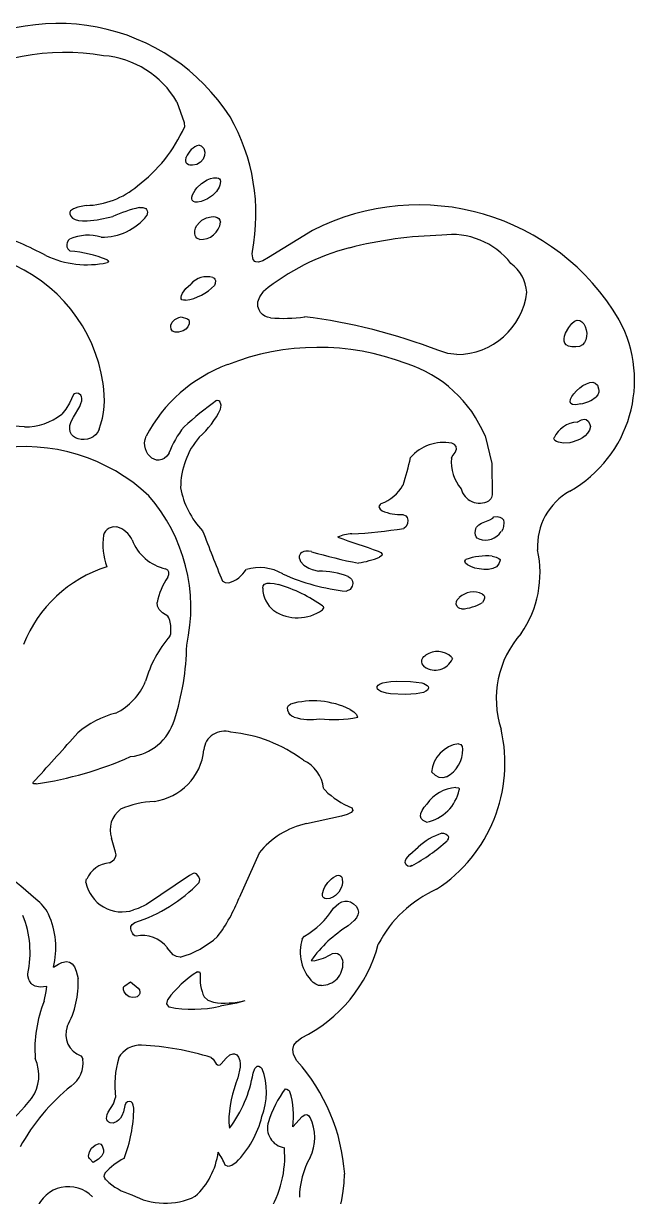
# Model space of a CAD drawing. Extents: x 0.98 to 3.75, y 0.23 to 4.49.
# Drawn here: x 2.993 to 3.75, y 1.894 to 3.349 of the extents above; entities that cross this region are included whole.
import ezdxf

# ---------------------------------------------------------------- set-up
doc = ezdxf.new("R2010")
doc.units = 0
doc.header["$MEASUREMENT"] = 0
doc.layers.add('Arc', color=6, linetype='CONTINUOUS')
doc.layers.add('Line', color=1, linetype='CONTINUOUS')

msp = doc.modelspace()

# ---------------------------------------------------------------- linework, layer by layer
at = {"layer": 'Arc', "color": 0, "true_color": 0x000000}
for centre, radius, start, end in [((3.0359, 3.0955), 0.2539, 32.9779, 125.1609), ((3.0441, 3.0281), 0.2853, 80.3388, 121.0008), ((3.0832, 3.1945), 0.1152, 30.009, 85.6182), ((3.0371, 3.1128), 0.2439, -10.8959, 29.7085), ((3.0261, 3.2943), 0.1817, -53.5676, -23.8182), ((3.2176, 3.1752), 0.0244, 106.7511, 160.0638), ((3.0685, 3.2236), 0.1, -88.8124, -49.0398), ((3.1825, 2.9326), 0.1941, 103.7309, 114.0378), ((3.4826, 2.8361), 0.2882, 30.333, 117.179), ((3.0903, 3.1552), 0.0709, -90.9425, -38.5289), ((3.2132, 3.1055), 0.024, -94.5332, -5.6877), ((2.8258, 2.6998), 0.4108, 61.6942, 71.4861), ((3.0727, 3.0292), 0.0575, 73.4378, 112.6858), ((3.5202, 2.5968), 0.4899, 91.0304, 104.6033), ((3.5239, 2.9949), 0.0927, 37.8239, 97.7828), ((3.4643, 2.8056), 0.2738, 104.2896, 129.4175), ((3.0717, 3.1708), 0.1207, -115.0846, -78.1087), ((3.0387, 2.9135), 0.1539, 67.9406, 85.4961), ((2.9019, 2.8751), 0.1917, 8.2803, 69.0549), ((3.5684, 3.0127), 0.0484, 3.9036, 53.6552), ((3.2203, 3.0083), 0.027, 74.0875, 138.4389), ((3.1857, 3.0661), 0.0605, -82.2863, -43.3522), ((3.5302, 3.026), 0.0871, -90.1671, -6.6086), ((3.3146, 3.166), 0.1824, -94.8975, -81.538), ((3.2553, 2.2937), 0.6972, 68.7845, 82.9068), ((3.5929, 2.9066), 0.1574, -60.6451, 28.4318), ((3.3584, 2.6415), 0.3061, 69.163, 111.5893), ((3.3113, 2.7499), 0.1881, 110.4141, 152.2605), ((3.4196, 2.7777), 0.1573, 22.4685, 72.3694), ((2.9775, 2.8839), 0.1156, -19.0609, 9.3313), ((3.479, 2.5362), 0.4245, 125.5567, 132.5537), ((3.6739, 2.924), 0.0476, -78.0238, -53.0553), ((3.1411, 2.9171), 0.1066, -49.1844, -25.6027), ((2.9951, 2.9216), 0.0725, -90.8318, -51.5529), ((3.6814, 2.8207), 0.0343, 93.8917, 154.2834), ((2.9757, 2.6518), 0.1981, 84.6815, 115.3796), ((3.2747, 2.7798), 0.1079, 140.1761, 160.1766), ((2.994, 2.599), 0.2256, 46.8618, 99.1571), ((3.2852, 2.7733), 0.0976, 139.6866, 179.8483), ((3.5134, 2.7759), 0.0538, 79.0205, 139.3617), ((3.087, 2.8974), 0.3952, -17.7609, -12.6412), ((3.5739, 2.8052), 0.0507, 174.1155, -139.5377), ((3.2892, 2.7918), 0.1033, -169.8357, -136.0276), ((3.4199, 2.8005), 0.0494, -70.4761, -28.5719), ((3.5582, 2.778), 0.0236, -166.0992, -60.9975), ((3.7086, 2.7009), 0.0786, 119.3412, -176.8403), ((2.9889, 2.6246), 0.2114, -12.6282, 41.0999), ((3.4598, 2.7947), 0.0545, -114.1391, -86.4549), ((3.1006, 2.6963), 0.0297, 25.3347, 74.2899), ((3.3713, 3.3068), 0.5911, -87.226, -80.9513), ((3.1764, 2.7039), 0.0852, 172.6216, -160.6024), ((3.1808, 2.7287), 0.0568, -159.7156, -101.9045), ((6.4704, 3.9693), 3.487, -159.0075, -157.9061), ((3.403, 2.663), 0.0535, 93.3141, 112.7691), ((4.7214, 6.5316), 4.0473, -109.3207, -108.5685), ((3.5653, 2.7326), 0.0239, -109.4352, -33.8782), ((3.5117, 3.2329), 0.5624, -106.7134, -100.6292), ((3.5014, 2.6679), 0.1318, -34.812, 12.5767), ((3.3867, 2.8106), 0.1321, -80.723, -68.8922), ((3.5677, 2.6063), 0.0827, 85.6091, 108.6737), ((3.1461, 2.5184), 0.1649, 107.6798, 158.3703), ((3.2403, 2.6149), 0.0834, 145.2124, 168.7011), ((3.2346, 2.6943), 0.0409, -71.849, -32.668), ((3.2854, 2.6191), 0.0555, 58.7944, 107.0765), ((3.4213, 2.906), 0.2623, -114.1168, -96.1595), ((3.3604, 2.5724), 0.0976, 68.9931, 90.9485), ((3.3252, 2.6494), 0.0358, -179.1111, -127.6947), ((3.2575, 2.4782), 0.1827, 54.2953, 73.6441), ((3.5506, 2.6188), 0.0255, 64.0543, 133.525), ((3.3326, 2.6654), 0.0531, -123.5081, -54.6746), ((3.5315, 2.6842), 0.0612, -85.8423, -60.1076), ((3.6998, 2.512), 0.1209, 138.1933, -161.7497), ((3.2811, 2.4959), 0.142, 138.7675, 164.646), ((2.8802, 2.5826), 0.315, -17.9494, -0.7575), ((3.5031, 2.5708), 0.0234, -124.3149, -24.016), ((3.5059, 2.5463), 0.0243, 44.1902, 126.7384), ((3.0725, 2.5634), 0.0777, -63.3723, -22.65), ((3.352, 2.4052), 0.104, 63.9851, 105.7462), ((3.137, 2.3793), 0.1185, 104.5413, 130.4965), ((3.3486, 2.5544), 0.0684, -107.1788, -80.2162), ((3.3779, 2.6449), 0.1588, -96.3934, -79.3985), ((3.1185, 2.5037), 0.064, -83.7177, -16.5064), ((3.4027, 2.4322), 0.187, -56.8295, 12.9725), ((-5.7823, 10.3863), 11.8687, -42.21427, -41.83915), ((3.2417, 2.4462), 0.0254, 71.2559, 175.1953), ((3.2343, 2.2966), 0.1744, 52.7782, 84.8605), ((3.1451, 2.4556), 0.0718, -82.2835, -5.8279), ((3.5375, 2.4174), 0.039, 97.8272, 174.7434), ((3.5006, 2.4478), 0.0367, -63.1956, 2.5655), ((2.9442, 2.8495), 0.4478, -81.7136, -66.1156), ((3.3213, 2.3956), 0.0439, 6.7469, 65.0984), ((3.5325, 2.3535), 0.0484, 94.4025, 145.0554), ((3.4377, 2.4711), 0.1017, -134.3031, -111.8806), ((3.4822, 2.4098), 0.052, -78.8097, -11.9415), ((3.1321, 2.349), 0.0319, 126.3099, -161.4083), ((3.1591, 2.2733), 0.1113, 92.2401, 114.3186), ((3.3653, 2.2566), 0.1027, 102.2408, 141.4816), ((3.5318, 2.2777), 0.0703, 106.8332, 134.8105), ((2.5679, 1.7721), 0.6595, 48.1204, 59.5402), ((3.3721, 2.4949), 0.2158, -61.7423, -47.4887), ((3.1022, 2.2744), 0.034, 94.8062, 155.885), ((3.1148, 2.2929), 0.0454, -168.7942, -71.2384), ((3.0723, 2.4176), 0.1924, -72.2286, -43.9612), ((3.5655, 2.139), 0.1494, 113.8871, 152.7713), ((2.9772, 2.2207), 0.0525, 27.1345, 53.8468), ((3.0673, 2.3409), 0.2073, -36.7283, -21.4609), ((2.8775, 2.1972), 0.1235, -12.3112, 21.8486), ((2.9333, 2.203), 0.0997, -13.9976, 24.6642), ((3.2912, 2.3054), 0.1011, -60.4919, -31.8772), ((3.4762, 2.0978), 0.1551, 121.3815, 144.8378), ((3.14, 2.1787), 0.0396, 38.0568, 101.0402), ((3.1555, 2.3028), 0.1159, -74.1986, -47.7966), ((3.3881, 2.1977), 0.0523, 161.7239, -133.8902), ((3.259, 2.2529), 0.1795, -64.1145, -14.6865), ((3.3411, 2.2497), 0.064, -79.1093, -57.2017), ((3.3623, 2.183), 0.0266, -90.4868, 3.1831), ((3.2805, 2.0586), 0.1353, 122.1519, 143.5199), ((3.2656, 2.165), 0.0539, 173.5487, -154.7633), ((2.9482, 2.1592), 0.1125, -28.5619, 2.808), ((3.1639, 2.0778), 0.1569, 157.9271, -175.4925), ((3.2028, 2.2843), 0.1575, -100.7278, -77.6386), ((3.2426, 2.2361), 0.1017, -98.1032, -75.9653), ((3.074, 2.0957), 0.0287, 160.2186, -110.3995), ((3.1381, 2.0511), 0.0313, 87.778, 150.8044), ((3.1212, 1.7339), 0.3489, 72.5855, 87.0208), ((3.2298, 2.0321), 0.1238, 163.913, -173.1426), ((2.9615, 2.0448), 0.0504, -34.6614, 24.2708), ((3.0325, 2.0597), 0.0342, -55.614, 8.8522), ((3.2076, 2.0239), 0.0863, -20.4543, 19.6679), ((3.1581, 1.9068), 0.2334, 3.7938, 41.9405), ((3.3982, 1.984), 0.1509, 157.5726, 179.1037), ((3.1234, 2.0731), 0.1562, -36.9476, -9.4486), ((3.2172, 1.8288), 0.2616, 129.2094, 150.9212), ((3.43, 1.9456), 0.1397, 143.8062, 162.7391), ((3.2308, 1.9947), 0.0969, -8.1674, 17.9203), ((2.6426, 2.3148), 0.468, -52.5667, -39.6552), ((2.9542, 2.0055), 0.1754, -21.3897, -0.4774), ((3.1688, 2.0234), 0.1232, -44.6258, -13.8952), ((3.3198, 1.9793), 0.0245, 161.4544, -98.4456), ((3.298, 1.9677), 0.0559, -26.4064, 26.4952), ((3.1885, 1.9438), 0.1282, -33.0978, 5.0083), ((3.1485, 1.876), 0.0725, 115.3676, 138.9253), ((3.1452, 1.9609), 0.0897, -47.4855, -7.4122), ((3.1909, 1.9162), 0.0545, 18.1686, 37.4273), ((3.4375, 1.8924), 0.1027, 150.5633, 179.2936), ((3.1836, 1.9295), 0.2074, -48.7737, -1.9988), ((3.0485, 1.8648), 0.0419, 44.4973, 160.1314), ((3.1462, 1.9669), 0.0727, -134.5676, -105.1495), ((3.1684, 1.9726), 0.0864, -118.5268, -64.3166)]:
    msp.add_arc(centre, radius, start, end, dxfattribs=at)
at = {"layer": 'Line', "color": 0, "true_color": 0x000000}
for p, q in [((3.1829, 3.2521), (3.1921, 3.2265)), ((3.1921, 3.2265), (3.1923, 3.2209)), ((3.2106, 3.1986), (3.2129, 3.1974)), ((3.2129, 3.1974), (3.2148, 3.1959)), ((3.2148, 3.1959), (3.2162, 3.1941)), ((3.2162, 3.1941), (3.2175, 3.1899)), ((3.2175, 3.1899), (3.2172, 3.1854)), ((3.1939, 3.1796), (3.1947, 3.1835)), ((3.1946, 3.1764), (3.1939, 3.1796)), ((3.1956, 3.1751), (3.1946, 3.1764)), ((3.1972, 3.1742), (3.1956, 3.1751)), ((3.1992, 3.1737), (3.1972, 3.1742)), ((3.2023, 3.1735), (3.1992, 3.1737)), ((3.2077, 3.1746), (3.2023, 3.1735)), ((3.2121, 3.1773), (3.2077, 3.1746)), ((3.2154, 3.181), (3.2121, 3.1773)), ((3.2172, 3.1854), (3.2154, 3.181)), ((3.2245, 3.1569), (3.2285, 3.1578)), ((3.2285, 3.1578), (3.2325, 3.158)), ((3.2325, 3.158), (3.2344, 3.1576)), ((3.2344, 3.1576), (3.2357, 3.1567)), ((3.2055, 3.1425), (3.2078, 3.1455)), ((3.2078, 3.1455), (3.2137, 3.151)), ((3.2137, 3.151), (3.2207, 3.1554)), ((3.2207, 3.1554), (3.2245, 3.1569)), ((3.2354, 3.1464), (3.2322, 3.1411)), ((3.2364, 3.149), (3.2354, 3.1464)), ((3.2357, 3.1567), (3.2366, 3.1553)), ((3.237, 3.1535), (3.2364, 3.149)), ((3.2366, 3.1553), (3.237, 3.1535)), ((3.2014, 3.1318), (3.2016, 3.1341)), ((3.202, 3.13), (3.2014, 3.1318)), ((3.2016, 3.1341), (3.2023, 3.1367)), ((3.2034, 3.1286), (3.202, 3.13)), ((3.2023, 3.1367), (3.2055, 3.1425)), ((3.2055, 3.1279), (3.2034, 3.1286)), ((3.213, 3.1287), (3.2085, 3.1279)), ((3.2171, 3.13), (3.213, 3.1287)), ((3.2208, 3.1317), (3.2171, 3.13)), ((3.2273, 3.136), (3.2208, 3.1317)), ((3.2322, 3.1411), (3.2273, 3.136)), ((3.0504, 3.1153), (3.0503, 3.1133)), ((3.0513, 3.1169), (3.0504, 3.1153)), ((3.0548, 3.1196), (3.0513, 3.1169)), ((3.0602, 3.1216), (3.0548, 3.1196)), ((3.0705, 3.1237), (3.0602, 3.1216)), ((3.1365, 3.1212), (3.1409, 3.1211)), ((3.1409, 3.1211), (3.1443, 3.1197)), ((3.1443, 3.1197), (3.1455, 3.1186)), ((3.1455, 3.1186), (3.1462, 3.1171)), ((3.1466, 3.1154), (3.1458, 3.1111)), ((3.1462, 3.1171), (3.1466, 3.1154)), ((3.2085, 3.1279), (3.2055, 3.1279)), ((3.0503, 3.1133), (3.0514, 3.1102)), ((3.0514, 3.1102), (3.0536, 3.1078)), ((3.0536, 3.1078), (3.057, 3.1061)), ((3.057, 3.1061), (3.0612, 3.105)), ((3.0612, 3.105), (3.0661, 3.1045)), ((3.0661, 3.1045), (3.0717, 3.1045)), ((3.0717, 3.1045), (3.0841, 3.1058)), ((3.0841, 3.1058), (3.1035, 3.1099)), ((3.2075, 3.0982), (3.2115, 3.1031)), ((3.2115, 3.1031), (3.214, 3.1052)), ((3.214, 3.1052), (3.2196, 3.1082)), ((3.2196, 3.1082), (3.2253, 3.1097)), ((3.2253, 3.1097), (3.2281, 3.1098)), ((3.2281, 3.1098), (3.2306, 3.1095)), ((3.2306, 3.1095), (3.2329, 3.1087)), ((3.2329, 3.1087), (3.2348, 3.1074)), ((3.2348, 3.1074), (3.2362, 3.1055)), ((3.2362, 3.1055), (3.2371, 3.1031)), ((3.2052, 3.0888), (3.2053, 3.0921)), ((3.2055, 3.0865), (3.2052, 3.0888)), ((3.2053, 3.0921), (3.2062, 3.0953)), ((3.2064, 3.0846), (3.2055, 3.0865)), ((3.2062, 3.0953), (3.2075, 3.0982)), ((3.2077, 3.0832), (3.2064, 3.0846)), ((3.351, 3.0924), (3.2965, 3.059)), ((3.0468, 3.0774), (3.0465, 3.0755)), ((3.0465, 3.0755), (3.0467, 3.0723)), ((3.0467, 3.0723), (3.0478, 3.0697)), ((3.0481, 3.0802), (3.0468, 3.0774)), ((3.0505, 3.0823), (3.0481, 3.0802)), ((3.2094, 3.0822), (3.2077, 3.0832)), ((3.2114, 3.0816), (3.2094, 3.0822)), ((3.0478, 3.0697), (3.0508, 3.0669)), ((3.0965, 3.0561), (3.0977, 3.0552)), ((3.0977, 3.0552), (3.0982, 3.0544)), ((3.2765, 3.0636), (3.2766, 3.0667)), ((3.277, 3.0587), (3.2765, 3.0636)), ((3.2777, 3.0568), (3.277, 3.0587)), ((3.2796, 3.0543), (3.2777, 3.0568)), ((3.2965, 3.059), (3.2897, 3.0548)), ((3.0978, 3.0535), (3.0966, 3.0527)), ((3.0982, 3.0544), (3.0978, 3.0535)), ((3.2809, 3.0536), (3.2796, 3.0543)), ((3.284, 3.0531), (3.2809, 3.0536)), ((3.2897, 3.0548), (3.284, 3.0531)), ((3.1939, 3.0205), (3.2001, 3.0262)), ((3.2277, 3.0343), (3.2292, 3.0334)), ((3.2292, 3.0334), (3.2302, 3.0321)), ((3.2306, 3.0267), (3.2297, 3.0245)), ((3.2302, 3.0321), (3.2308, 3.0306)), ((3.2308, 3.0306), (3.2306, 3.0267)), ((3.1881, 3.0098), (3.1886, 3.0121)), ((3.1886, 3.0121), (3.1898, 3.0147)), ((3.1898, 3.0147), (3.1939, 3.0205)), ((3.2858, 3.0104), (3.2904, 3.0171)), ((3.1883, 3.008), (3.1881, 3.0098)), ((3.1892, 3.0067), (3.1883, 3.008)), ((3.1911, 3.006), (3.1892, 3.0067)), ((3.1938, 3.0061), (3.1911, 3.006)), ((3.2835, 3.0041), (3.2858, 3.0104)), ((3.2835, 2.9983), (3.2835, 3.0041)), ((3.2849, 2.9942), (3.2835, 2.9983)), ((3.1805, 2.982), (3.1853, 2.9847)), ((3.1853, 2.9847), (3.1884, 2.9856)), ((3.1884, 2.9856), (3.196, 2.983)), ((3.196, 2.983), (3.198, 2.9819)), ((3.2868, 2.9909), (3.2849, 2.9942)), ((3.2892, 2.9883), (3.2868, 2.9909)), ((3.2921, 2.9864), (3.2892, 2.9883)), ((3.2954, 2.9851), (3.2921, 2.9864)), ((3.299, 2.9842), (3.2954, 2.9851)), ((3.1753, 2.9736), (3.1756, 2.9753)), ((3.1758, 2.9704), (3.1753, 2.9736)), ((3.1756, 2.9753), (3.1772, 2.9788)), ((3.1776, 2.9679), (3.1758, 2.9704)), ((3.1772, 2.9788), (3.1805, 2.982)), ((3.1907, 2.968), (3.1851, 2.9664)), ((3.1941, 2.9701), (3.1907, 2.968)), ((3.1967, 2.973), (3.1941, 2.9701)), ((3.1981, 2.9767), (3.1967, 2.973)), ((3.198, 2.9819), (3.1984, 2.9796)), ((3.1984, 2.9796), (3.1981, 2.9767)), ((3.6649, 2.9653), (3.6687, 2.9724)), ((3.6687, 2.9724), (3.6724, 2.9774)), ((3.6724, 2.9774), (3.676, 2.9803)), ((3.676, 2.9803), (3.6793, 2.9814)), ((3.6793, 2.9814), (3.6824, 2.9811)), ((3.6824, 2.9811), (3.6851, 2.9795)), ((3.6851, 2.9795), (3.6874, 2.9768)), ((3.6874, 2.9768), (3.6892, 2.9734)), ((3.6892, 2.9734), (3.6904, 2.9695)), ((3.6904, 2.9695), (3.691, 2.9653)), ((3.1807, 2.9665), (3.1776, 2.9679)), ((3.1851, 2.9664), (3.1807, 2.9665)), ((3.6629, 2.9584), (3.6636, 2.9617)), ((3.663, 2.9554), (3.6629, 2.9584)), ((3.6639, 2.9529), (3.663, 2.9554)), ((3.6636, 2.9617), (3.6649, 2.9653)), ((3.6883, 2.9535), (3.6857, 2.9506)), ((3.69, 2.957), (3.6883, 2.9535)), ((3.6909, 2.9611), (3.69, 2.957)), ((3.691, 2.9653), (3.6909, 2.9611)), ((3.5187, 2.9402), (3.5076, 2.9436)), ((3.5299, 2.9389), (3.5187, 2.9402)), ((3.6657, 2.9509), (3.6639, 2.9529)), ((3.6685, 2.9493), (3.6657, 2.9509)), ((3.6724, 2.9484), (3.6685, 2.9493)), ((3.6774, 2.9481), (3.6724, 2.9484)), ((3.6821, 2.9488), (3.6774, 2.9481)), ((3.6857, 2.9506), (3.6821, 2.9488)), ((3.6784, 2.8939), (3.6823, 2.8973)), ((3.6823, 2.8973), (3.6864, 2.9003)), ((3.6864, 2.9003), (3.6906, 2.9026)), ((3.6906, 2.9026), (3.6947, 2.904)), ((3.6947, 2.904), (3.6985, 2.9043)), ((3.6985, 2.9043), (3.7017, 2.9032)), ((3.7017, 2.9032), (3.7042, 2.9006)), ((3.7042, 2.9006), (3.7058, 2.8961)), ((3.7058, 2.8961), (3.7061, 2.8941)), ((3.0548, 2.8892), (3.05, 2.8786)), ((3.056, 2.8902), (3.0548, 2.8892)), ((3.0581, 2.8909), (3.056, 2.8902)), ((3.0612, 2.8905), (3.0581, 2.8909)), ((3.0638, 2.8884), (3.0612, 2.8905)), ((3.0649, 2.8862), (3.0638, 2.8884)), ((3.0641, 2.8779), (3.0651, 2.8814)), ((3.0652, 2.8847), (3.0649, 2.8862)), ((3.0651, 2.8814), (3.0652, 2.8847)), ((3.2338, 2.8818), (3.2321, 2.8815)), ((3.2352, 2.8814), (3.2338, 2.8818)), ((3.2364, 2.8804), (3.2352, 2.8814)), ((3.6704, 2.8802), (3.6709, 2.8832)), ((3.6709, 2.8832), (3.6726, 2.8866)), ((3.6726, 2.8866), (3.6752, 2.8902)), ((3.6752, 2.8902), (3.6784, 2.8939)), ((3.7048, 2.8888), (3.7025, 2.886)), ((3.7059, 2.8922), (3.7048, 2.8888)), ((3.7061, 2.8941), (3.7059, 2.8922)), ((3.0453, 2.871), (3.0402, 2.8648)), ((3.05, 2.8786), (3.0453, 2.871)), ((3.0548, 2.861), (3.0626, 2.8743)), ((3.0626, 2.8743), (3.0641, 2.8779)), ((3.238, 2.876), (3.2364, 2.8804)), ((3.2372, 2.871), (3.238, 2.876)), ((3.6712, 2.8779), (3.6704, 2.8802)), ((3.6736, 2.8766), (3.6712, 2.8779)), ((3.6777, 2.8763), (3.6736, 2.8766)), ((3.6838, 2.8775), (3.6777, 2.8763)), ((3.0505, 2.8508), (3.052, 2.8556)), ((3.052, 2.8556), (3.0548, 2.861)), ((3.679, 2.8549), (3.6847, 2.8578)), ((3.6847, 2.8578), (3.6878, 2.8586)), ((3.6878, 2.8586), (3.6905, 2.858)), ((3.6905, 2.858), (3.6928, 2.8561)), ((3.6928, 2.8561), (3.6946, 2.8531)), ((3.6946, 2.8531), (3.6958, 2.8493)), ((3.0502, 2.8465), (3.0505, 2.8508)), ((3.0509, 2.8428), (3.0502, 2.8465)), ((3.0524, 2.8397), (3.0509, 2.8428)), ((3.0547, 2.8372), (3.0524, 2.8397)), ((3.0575, 2.8353), (3.0547, 2.8372)), ((3.0823, 2.8392), (3.0792, 2.8368)), ((3.0849, 2.8424), (3.0823, 2.8392)), ((3.0868, 2.8462), (3.0849, 2.8424)), ((3.1435, 2.8334), (3.1449, 2.8374)), ((3.565, 2.8378), (3.5736, 2.8037)), ((3.6892, 2.8381), (3.6858, 2.8355)), ((3.692, 2.8413), (3.6892, 2.8381)), ((3.6943, 2.845), (3.692, 2.8413)), ((3.6958, 2.8493), (3.6943, 2.845)), ((3.0608, 2.834), (3.0575, 2.8353)), ((3.0645, 2.8333), (3.0608, 2.834)), ((3.0682, 2.8332), (3.0645, 2.8333)), ((3.0721, 2.8337), (3.0682, 2.8332)), ((3.0758, 2.8349), (3.0721, 2.8337)), ((3.0792, 2.8368), (3.0758, 2.8349)), ((3.143, 2.8294), (3.1435, 2.8334)), ((3.1431, 2.8255), (3.143, 2.8294)), ((3.1439, 2.8218), (3.1431, 2.8255)), ((3.5271, 2.8271), (3.5237, 2.8287)), ((3.5292, 2.8247), (3.5271, 2.8271)), ((3.5296, 2.8214), (3.5292, 2.8247)), ((3.6506, 2.8337), (3.6504, 2.8356)), ((3.6516, 2.8321), (3.6506, 2.8337)), ((3.6534, 2.8308), (3.6516, 2.8321)), ((3.6559, 2.8299), (3.6534, 2.8308)), ((3.6623, 2.8289), (3.6559, 2.8299)), ((3.6701, 2.8294), (3.6623, 2.8289)), ((3.6742, 2.8303), (3.6701, 2.8294)), ((3.6821, 2.8333), (3.6742, 2.8303)), ((3.6858, 2.8355), (3.6821, 2.8333)), ((3.1453, 2.8184), (3.1439, 2.8218)), ((3.1471, 2.8152), (3.1453, 2.8184)), ((3.1494, 2.8125), (3.1471, 2.8152)), ((3.1519, 2.8104), (3.1494, 2.8125)), ((3.1548, 2.8088), (3.1519, 2.8104)), ((3.1578, 2.8078), (3.1548, 2.8088)), ((3.1642, 2.8084), (3.161, 2.8077)), ((3.1673, 2.81), (3.1642, 2.8084)), ((3.1704, 2.8127), (3.1673, 2.81)), ((3.1733, 2.8164), (3.1704, 2.8127)), ((3.5235, 2.8104), (3.5243, 2.8121)), ((3.5243, 2.8121), (3.528, 2.8172)), ((3.528, 2.8172), (3.5296, 2.8214)), ((3.161, 2.8077), (3.1578, 2.8078)), ((3.5736, 2.8037), (3.5739, 2.7649)), ((3.5739, 2.7649), (3.573, 2.7613)), ((3.4349, 2.7526), (3.4335, 2.7501)), ((3.4335, 2.7501), (3.4336, 2.749)), ((3.4364, 2.7539), (3.4349, 2.7526)), ((3.5721, 2.7598), (3.5697, 2.7574)), ((3.573, 2.7613), (3.5721, 2.7598)), ((3.4336, 2.749), (3.4349, 2.7468)), ((3.4349, 2.7468), (3.4375, 2.7449)), ((3.4632, 2.7403), (3.4669, 2.7386)), ((3.4669, 2.7386), (3.4686, 2.7365)), ((3.4686, 2.7365), (3.4694, 2.7333)), ((3.571, 2.7338), (3.5746, 2.7359)), ((3.5746, 2.7359), (3.5761, 2.7373)), ((3.5761, 2.7373), (3.58, 2.7377)), ((3.58, 2.7377), (3.5833, 2.7372)), ((3.5833, 2.7372), (3.586, 2.7358)), ((3.586, 2.7358), (3.5878, 2.7336)), ((3.0965, 2.7217), (3.0944, 2.7197)), ((3.0992, 2.7233), (3.0965, 2.7217)), ((3.1042, 2.7249), (3.0992, 2.7233)), ((3.1087, 2.7248), (3.1042, 2.7249)), ((3.4672, 2.7256), (3.4642, 2.723)), ((3.469, 2.729), (3.4672, 2.7256)), ((3.4694, 2.7333), (3.469, 2.729)), ((3.5529, 2.7178), (3.5535, 2.7228)), ((3.5535, 2.7228), (3.5544, 2.7247)), ((3.5544, 2.7247), (3.5571, 2.7277)), ((3.5571, 2.7277), (3.5607, 2.7298)), ((3.5607, 2.7298), (3.571, 2.7338)), ((3.5869, 2.7222), (3.5852, 2.7193)), ((3.588, 2.7255), (3.5869, 2.7222)), ((3.5878, 2.7336), (3.5885, 2.7304)), ((3.5885, 2.7304), (3.588, 2.7255)), ((3.0929, 2.7174), (3.0919, 2.7148)), ((3.0944, 2.7197), (3.0929, 2.7174)), ((3.5533, 2.7147), (3.5529, 2.7178)), ((3.5541, 2.7128), (3.5533, 2.7147)), ((3.5554, 2.7112), (3.5541, 2.7128)), ((3.5573, 2.71), (3.5554, 2.7112)), ((3.3364, 2.692), (3.3353, 2.6904)), ((3.338, 2.6933), (3.3364, 2.692)), ((3.3402, 2.6943), (3.338, 2.6933)), ((3.3429, 2.6948), (3.3402, 2.6943)), ((3.3462, 2.6948), (3.3429, 2.6948)), ((3.35, 2.6943), (3.3462, 2.6948)), ((3.4326, 2.695), (3.4359, 2.6932)), ((3.4359, 2.6932), (3.4375, 2.6913)), ((3.3353, 2.6904), (3.3347, 2.6886)), ((3.3347, 2.6886), (3.3347, 2.6865)), ((3.3347, 2.6865), (3.3353, 2.6844)), ((3.3353, 2.6844), (3.3364, 2.6821)), ((3.3364, 2.6821), (3.3404, 2.6777)), ((3.3404, 2.6777), (3.3467, 2.6737)), ((3.4371, 2.6894), (3.4342, 2.6873)), ((3.4375, 2.6913), (3.4371, 2.6894)), ((3.54, 2.6825), (3.5412, 2.6847)), ((3.5408, 2.6802), (3.54, 2.6825)), ((3.5434, 2.6779), (3.5408, 2.6802)), ((3.5473, 2.6758), (3.5434, 2.6779)), ((3.574, 2.6888), (3.5789, 2.6875)), ((3.5789, 2.6875), (3.5819, 2.6859)), ((3.5822, 2.679), (3.579, 2.6755)), ((3.5819, 2.6859), (3.5837, 2.6844)), ((3.5839, 2.6839), (3.5822, 2.679)), ((3.5837, 2.6844), (3.5839, 2.6839)), ((3.1718, 2.6713), (3.169, 2.6731)), ((3.173, 2.6689), (3.1718, 2.6713)), ((3.1718, 2.6625), (3.1729, 2.666)), ((3.1729, 2.666), (3.173, 2.6689)), ((3.3467, 2.6737), (3.3507, 2.6721)), ((3.3507, 2.6721), (3.3587, 2.67)), ((3.3954, 2.6635), (3.3978, 2.662)), ((3.5522, 2.674), (3.5473, 2.6758)), ((3.5578, 2.6728), (3.5522, 2.674)), ((3.5636, 2.6721), (3.5578, 2.6728)), ((3.5693, 2.6722), (3.5636, 2.6721)), ((3.5746, 2.6733), (3.5693, 2.6722)), ((3.579, 2.6755), (3.5746, 2.6733)), ((3.2431, 2.6556), (3.2395, 2.6577)), ((3.2473, 2.6554), (3.2431, 2.6556)), ((3.2894, 2.6489), (3.2899, 2.652)), ((3.2899, 2.652), (3.2918, 2.6541)), ((3.2918, 2.6541), (3.2948, 2.6552)), ((3.2948, 2.6552), (3.2987, 2.6554)), ((3.2987, 2.6554), (3.3035, 2.6548)), ((3.3035, 2.6548), (3.309, 2.6536)), ((3.3978, 2.662), (3.3996, 2.66)), ((3.4004, 2.6514), (3.3978, 2.6473)), ((3.3996, 2.66), (3.4007, 2.6576)), ((3.401, 2.6548), (3.4004, 2.6514)), ((3.4007, 2.6576), (3.401, 2.6548)), ((3.3978, 2.6473), (3.3932, 2.6452)), ((3.5295, 2.6325), (3.5304, 2.6345)), ((3.5304, 2.6345), (3.533, 2.6372)), ((3.5617, 2.6417), (3.5633, 2.6404)), ((3.5636, 2.6341), (3.562, 2.6312)), ((3.5633, 2.6404), (3.5642, 2.6387)), ((3.5643, 2.6366), (3.5636, 2.6341)), ((3.5642, 2.6387), (3.5643, 2.6366)), ((3.1591, 2.6267), (3.1585, 2.6312)), ((3.1612, 2.6225), (3.1591, 2.6267)), ((3.165, 2.6186), (3.1612, 2.6225)), ((3.3647, 2.6244), (3.3633, 2.6221)), ((3.3642, 2.6266), (3.3647, 2.6244)), ((3.5293, 2.6293), (3.5295, 2.6325)), ((3.5305, 2.6263), (3.5293, 2.6293)), ((3.5319, 2.6248), (3.5305, 2.6263)), ((3.5337, 2.6237), (3.5319, 2.6248)), ((3.5359, 2.6232), (3.5337, 2.6237)), ((3.1716, 2.6144), (3.165, 2.6186)), ((3.1731, 2.6122), (3.1716, 2.6144)), ((3.1743, 2.6088), (3.1731, 2.6122)), ((3.1755, 2.6026), (3.1743, 2.6088)), ((3.1743, 2.5895), (3.1753, 2.5924)), ((3.1753, 2.5924), (3.1757, 2.5962)), ((3.1757, 2.5962), (3.1755, 2.6026)), ((3.4867, 2.5602), (3.4877, 2.5624)), ((3.4877, 2.5624), (3.4893, 2.5642)), ((3.4893, 2.5642), (3.4914, 2.5658)), ((3.5233, 2.5632), (3.5245, 2.5613)), ((3.4865, 2.5577), (3.4867, 2.5602)), ((3.487, 2.5553), (3.4865, 2.5577)), ((3.4882, 2.5533), (3.487, 2.5553)), ((3.4899, 2.5515), (3.4882, 2.5533)), ((3.435, 2.5302), (3.4383, 2.5315)), ((3.4383, 2.5315), (3.4428, 2.5326)), ((3.4428, 2.5326), (3.4484, 2.5334)), ((3.4484, 2.5334), (3.4553, 2.5338)), ((3.4553, 2.5338), (3.4727, 2.5333)), ((3.4727, 2.5333), (3.4865, 2.5317)), ((3.4865, 2.5317), (3.4892, 2.5308)), ((3.4311, 2.5255), (3.4314, 2.5271)), ((3.4318, 2.5238), (3.4311, 2.5255)), ((3.4314, 2.5271), (3.4327, 2.5287)), ((3.4333, 2.5223), (3.4318, 2.5238)), ((3.4327, 2.5287), (3.435, 2.5302)), ((3.4357, 2.5208), (3.4333, 2.5223)), ((3.443, 2.5187), (3.4357, 2.5208)), ((3.4477, 2.518), (3.443, 2.5187)), ((3.4663, 2.5171), (3.4477, 2.518)), ((3.4798, 2.5178), (3.4663, 2.5171)), ((3.4887, 2.5198), (3.4798, 2.5178)), ((3.4915, 2.5211), (3.4887, 2.5198)), ((3.4892, 2.5308), (3.4932, 2.5284)), ((3.4935, 2.5225), (3.4915, 2.5211)), ((3.4932, 2.5284), (3.4943, 2.527)), ((3.4945, 2.524), (3.4935, 2.5225)), ((3.4943, 2.527), (3.4948, 2.5255)), ((3.4948, 2.5255), (3.4945, 2.524)), ((3.3202, 2.5008), (3.3212, 2.5033)), ((3.3212, 2.5033), (3.3238, 2.5053)), ((3.3206, 2.4973), (3.3202, 2.5008)), ((3.3216, 2.4944), (3.3206, 2.4973)), ((3.3234, 2.4921), (3.3216, 2.4944)), ((3.3256, 2.4904), (3.3234, 2.4921)), ((3.3284, 2.4891), (3.3256, 2.4904)), ((3.3976, 2.4987), (3.4022, 2.4957)), ((3.4022, 2.4957), (3.4055, 2.4924)), ((3.4055, 2.4924), (3.4071, 2.4888)), ((3.5322, 2.456), (3.5349, 2.4551)), ((3.5349, 2.4551), (3.5365, 2.4528)), ((3.5365, 2.4528), (3.5372, 2.4495)), ((3.5034, 2.4166), (3.4987, 2.421)), ((3.508, 2.4143), (3.5034, 2.4166)), ((3.0044, 2.4072), (3.0051, 2.4089)), ((3.0057, 2.4064), (3.0044, 2.4072)), ((3.0051, 2.4089), (3.0081, 2.4117)), ((3.0087, 2.4064), (3.0057, 2.4064)), ((3.3649, 2.4007), (3.3667, 2.3983)), ((3.5127, 2.4139), (3.508, 2.4143)), ((3.5171, 2.4151), (3.5127, 2.4139)), ((3.5288, 2.4018), (3.5319, 2.4013)), ((3.5319, 2.4013), (3.5328, 2.4005)), ((3.5328, 2.4005), (3.5331, 2.399)), ((3.4011, 2.3734), (3.3991, 2.3706)), ((3.3998, 2.3768), (3.4011, 2.3734)), ((3.4854, 2.3697), (3.487, 2.3734)), ((3.487, 2.3734), (3.4895, 2.3773)), ((3.4895, 2.3773), (3.4928, 2.3813)), ((3.387, 2.3662), (3.3436, 2.3569)), ((3.3942, 2.3683), (3.387, 2.3662)), ((3.3991, 2.3706), (3.3942, 2.3683)), ((3.485, 2.3662), (3.4854, 2.3697)), ((3.4859, 2.3632), (3.485, 2.3662)), ((3.4882, 2.3607), (3.4859, 2.3632)), ((3.4923, 2.3587), (3.4882, 2.3607)), ((3.5114, 2.3451), (3.5133, 2.3451)), ((3.5133, 2.3451), (3.5167, 2.3439)), ((3.5167, 2.3439), (3.5187, 2.3424)), ((3.5187, 2.3424), (3.5195, 2.3405)), ((3.107, 2.3215), (3.1019, 2.3388)), ((3.5192, 2.3383), (3.5179, 2.3359)), ((3.5195, 2.3405), (3.5192, 2.3383)), ((3.1053, 2.3126), (3.107, 2.3152)), ((3.1076, 2.3181), (3.107, 2.3215)), ((3.107, 2.3152), (3.1076, 2.3181)), ((3.285, 2.3205), (3.2602, 2.2651)), ((3.4663, 2.3113), (3.4674, 2.3133)), ((3.4674, 2.3133), (3.4718, 2.3185)), ((3.4718, 2.3185), (3.4822, 2.3276)), ((3.0993, 2.3083), (3.1026, 2.3103)), ((3.1026, 2.3103), (3.1053, 2.3126)), ((3.4661, 2.3087), (3.4663, 2.3113)), ((3.4673, 2.3057), (3.4661, 2.3087)), ((3.4693, 2.3041), (3.4673, 2.3057)), ((3.472, 2.3039), (3.4693, 2.3041)), ((3.4742, 2.3049), (3.472, 2.3039)), ((3.0703, 2.284), (3.0711, 2.2883)), ((3.1987, 2.2928), (3.1453, 2.2567)), ((3.2032, 2.295), (3.1987, 2.2928)), ((3.2048, 2.2954), (3.2032, 2.295)), ((3.2072, 2.2947), (3.2048, 2.2954)), ((3.2102, 2.2909), (3.2072, 2.2947)), ((3.2113, 2.2876), (3.2102, 2.2909)), ((3.2108, 2.2841), (3.2113, 2.2876)), ((3.3703, 2.2839), (3.3746, 2.2884)), ((3.3746, 2.2884), (3.3769, 2.2902)), ((3.3769, 2.2902), (3.3812, 2.2925)), ((3.3812, 2.2925), (3.3832, 2.2929)), ((3.3832, 2.2929), (3.3849, 2.2928)), ((3.3849, 2.2928), (3.3863, 2.2919)), ((3.3863, 2.2919), (3.3873, 2.2904)), ((3.3873, 2.2904), (3.3879, 2.2881)), ((3.3881, 2.2843), (3.3877, 2.2808)), ((3.3879, 2.2881), (3.3881, 2.2843)), ((3.3636, 2.2679), (3.3637, 2.2704)), ((3.3637, 2.2704), (3.3652, 2.2758)), ((3.3652, 2.2758), (3.3666, 2.2786)), ((3.3666, 2.2786), (3.3703, 2.2839)), ((3.3837, 2.272), (3.3795, 2.2677)), ((3.3868, 2.2775), (3.3837, 2.272)), ((3.3877, 2.2808), (3.3868, 2.2775)), ((3.1453, 2.2567), (3.1349, 2.2517)), ((3.3641, 2.2661), (3.3636, 2.2679)), ((3.3651, 2.2648), (3.3641, 2.2661)), ((3.3665, 2.264), (3.3651, 2.2648)), ((3.3682, 2.2636), (3.3665, 2.264)), ((3.3725, 2.2641), (3.3682, 2.2636)), ((3.3772, 2.2661), (3.3725, 2.2641)), ((3.377, 2.252), (3.3839, 2.2579)), ((3.3795, 2.2677), (3.3772, 2.2661)), ((3.3839, 2.2579), (3.3874, 2.2598)), ((3.3874, 2.2598), (3.391, 2.2609)), ((3.391, 2.2609), (3.3945, 2.261)), ((3.3945, 2.261), (3.3982, 2.2599)), ((3.3982, 2.2599), (3.4019, 2.2576)), ((3.4019, 2.2576), (3.4055, 2.2541)), ((3.1349, 2.2517), (3.1294, 2.2499)), ((3.4055, 2.2541), (3.4075, 2.2506)), ((3.4074, 2.2437), (3.4057, 2.2403)), ((3.4081, 2.2471), (3.4074, 2.2437)), ((3.4075, 2.2506), (3.4081, 2.2471)), ((3.1259, 2.227), (3.1261, 2.2292)), ((3.1264, 2.2244), (3.1259, 2.227)), ((3.1261, 2.2292), (3.1276, 2.2318)), ((3.1276, 2.2318), (3.131, 2.2344)), ((3.4029, 2.237), (3.3954, 2.2303)), ((3.4057, 2.2403), (3.4029, 2.237)), ((3.1278, 2.2211), (3.1264, 2.2244)), ((3.1292, 2.219), (3.1278, 2.2211)), ((3.1307, 2.2179), (3.1292, 2.219)), ((3.1324, 2.2176), (3.1307, 2.2179)), ((3.3385, 2.2141), (3.341, 2.2174)), ((3.1785, 2.1944), (3.1711, 2.2031)), ((3.0301, 2.1789), (3.0363, 2.1828)), ((3.0363, 2.1828), (3.0404, 2.1847)), ((3.0404, 2.1847), (3.0462, 2.1858)), ((3.0462, 2.1858), (3.0498, 2.1852)), ((3.0498, 2.1852), (3.0531, 2.1831)), ((3.0531, 2.1831), (3.0559, 2.1795)), ((3.1827, 2.192), (3.1785, 2.1944)), ((3.1871, 2.1913), (3.1827, 2.192)), ((3.3494, 2.1872), (3.3532, 2.1868)), ((3.3758, 2.1958), (3.3802, 2.1963)), ((3.3802, 2.1963), (3.3822, 2.1958)), ((3.3822, 2.1958), (3.384, 2.1947)), ((3.384, 2.1947), (3.3857, 2.193)), ((3.3857, 2.193), (3.3872, 2.1904)), ((3.3872, 2.1904), (3.3883, 2.1875)), ((3.3883, 2.1875), (3.3889, 2.1845)), ((2.9983, 2.1683), (2.9982, 2.1709)), ((2.9993, 2.1638), (2.9983, 2.1683)), ((3.0559, 2.1795), (3.0583, 2.174)), ((3.0583, 2.174), (3.0606, 2.1647)), ((3.2085, 2.1731), (3.2109, 2.173)), ((3.2109, 2.173), (3.212, 2.171)), ((3.0001, 2.1619), (2.9993, 2.1638)), ((3.0024, 2.1586), (3.0001, 2.1619)), ((3.0038, 2.1574), (3.0024, 2.1586)), ((3.0072, 2.1554), (3.0038, 2.1574)), ((3.0137, 2.1541), (3.0072, 2.1554)), ((3.0216, 2.1548), (3.0137, 2.1541)), ((3.0209, 2.1488), (3.0216, 2.1548)), ((3.1168, 2.1536), (3.1173, 2.1548)), ((3.117, 2.1507), (3.1168, 2.1536)), ((3.1173, 2.1548), (3.1186, 2.1559)), ((3.1186, 2.1559), (3.1257, 2.1606)), ((3.1257, 2.1606), (3.1351, 2.153)), ((3.3552, 2.1577), (3.3519, 2.1601)), ((3.3586, 2.1564), (3.3552, 2.1577)), ((3.3621, 2.1564), (3.3586, 2.1564)), ((3.0184, 2.1368), (3.0209, 2.1488)), ((3.1177, 2.1483), (3.117, 2.1507)), ((3.1204, 2.1445), (3.1177, 2.1483)), ((3.124, 2.1422), (3.1204, 2.1445)), ((3.1281, 2.1413), (3.124, 2.1422)), ((3.1321, 2.1417), (3.1281, 2.1413)), ((3.1338, 2.1423), (3.1321, 2.1417)), ((3.1364, 2.1446), (3.1338, 2.1423)), ((3.1351, 2.153), (3.1366, 2.1508)), ((3.137, 2.1461), (3.1364, 2.1446)), ((3.1366, 2.1508), (3.1372, 2.1479)), ((3.1372, 2.1479), (3.137, 2.1461)), ((3.1706, 2.1334), (3.1717, 2.139)), ((3.2168, 2.142), (3.2214, 2.138)), ((3.1735, 2.1295), (3.1706, 2.1334)), ((3.2214, 2.138), (3.2283, 2.1354)), ((3.257, 2.1345), (3.2366, 2.1304)), ((3.2673, 2.1374), (3.257, 2.1345)), ((3.3267, 2.0768), (3.3281, 2.0821)), ((3.3281, 2.0821), (3.3318, 2.0869)), ((3.3318, 2.0869), (3.3374, 2.0914)), ((3.064, 2.0689), (3.0654, 2.0671)), ((3.0654, 2.0671), (3.0663, 2.065)), ((3.2256, 2.0668), (3.2281, 2.0648)), ((3.244, 2.0659), (3.2488, 2.0701)), ((3.2488, 2.0701), (3.2528, 2.0716)), ((3.2528, 2.0716), (3.2545, 2.0716)), ((3.2545, 2.0716), (3.2574, 2.0701)), ((3.2574, 2.0701), (3.2595, 2.0672)), ((3.2595, 2.0672), (3.2609, 2.0634)), ((3.3277, 2.0705), (3.3267, 2.0768)), ((3.3317, 2.0628), (3.3277, 2.0705)), ((3.2281, 2.0648), (3.2316, 2.0592)), ((3.2316, 2.0592), (3.2333, 2.0578)), ((3.2333, 2.0578), (3.2342, 2.0575)), ((3.2342, 2.0575), (3.2365, 2.058)), ((3.2365, 2.058), (3.2379, 2.059)), ((3.2379, 2.059), (3.244, 2.0659)), ((3.2613, 2.055), (3.2587, 2.0415)), ((3.2609, 2.0634), (3.2615, 2.0592)), ((3.2615, 2.0592), (3.2613, 2.055)), ((3.2775, 2.0474), (3.2798, 2.0531)), ((3.2798, 2.0531), (3.2812, 2.0549)), ((3.2812, 2.0549), (3.2827, 2.056)), ((3.2827, 2.056), (3.2845, 2.0561)), ((3.2845, 2.0561), (3.2865, 2.0551)), ((3.2865, 2.0551), (3.2888, 2.053)), ((3.3172, 2.0281), (3.3195, 2.0276)), ((3.3195, 2.0276), (3.3214, 2.0264)), ((3.3214, 2.0264), (3.323, 2.0246)), ((3.0979, 1.999), (3.1044, 2.0093)), ((3.1044, 2.0093), (3.1069, 2.0173)), ((3.1196, 2.0101), (3.1184, 2.0072)), ((3.1217, 2.012), (3.1196, 2.0101)), ((3.1239, 2.0125), (3.1217, 2.012)), ((3.1263, 2.012), (3.1239, 2.0125)), ((3.128, 2.0103), (3.1263, 2.012)), ((3.129, 2.0076), (3.128, 2.0103)), ((3.0959, 1.9914), (3.096, 1.9937)), ((3.096, 1.9937), (3.0966, 1.9962)), ((3.0966, 1.9962), (3.0979, 1.999)), ((3.1148, 1.9947), (3.1129, 1.9916)), ((3.117, 1.9994), (3.1148, 1.9947)), ((3.1184, 2.0072), (3.117, 1.9994)), ((3.1295, 2.004), (3.129, 2.0076)), ((3.3267, 1.981), (3.3384, 1.9937)), ((3.3384, 1.9937), (3.3417, 1.9958)), ((3.3417, 1.9958), (3.3434, 1.9961)), ((3.3434, 1.9961), (3.3449, 1.9957)), ((3.3449, 1.9957), (3.3465, 1.9946)), ((3.3465, 1.9946), (3.348, 1.9926)), ((3.0963, 1.9895), (3.0959, 1.9914)), ((3.0973, 1.9879), (3.0963, 1.9895)), ((3.0986, 1.9866), (3.0973, 1.9879)), ((3.1002, 1.9858), (3.0986, 1.9866)), ((3.1041, 1.9856), (3.1002, 1.9858)), ((3.1085, 1.9874), (3.1041, 1.9856)), ((3.1107, 1.9892), (3.1085, 1.9874)), ((3.1129, 1.9916), (3.1107, 1.9892)), ((3.2473, 1.9863), (3.2482, 1.9792)), ((3.0735, 1.9444), (3.0746, 1.9501)), ((3.0746, 1.9501), (3.0773, 1.9546)), ((3.0773, 1.9546), (3.0815, 1.9581)), ((3.0815, 1.9581), (3.0868, 1.9603)), ((3.0868, 1.9603), (3.0888, 1.9593)), ((3.0888, 1.9593), (3.0905, 1.9572)), ((3.0905, 1.9572), (3.0922, 1.9526)), ((3.0922, 1.9526), (3.092, 1.9489)), ((3.0738, 1.943), (3.0735, 1.9444)), ((3.0747, 1.9416), (3.0738, 1.943)), ((3.0791, 1.9368), (3.0747, 1.9416)), ((3.086, 1.9408), (3.0791, 1.9368)), ((3.0901, 1.9449), (3.086, 1.9408)), ((3.092, 1.9489), (3.0901, 1.9449)), ((3.2565, 1.9368), (3.2512, 1.933)), ((3.093, 1.9195), (3.0931, 1.9216)), ((3.0931, 1.9216), (3.0939, 1.9236)), ((3.2466, 1.9316), (3.2427, 1.9332)), ((3.2512, 1.933), (3.2466, 1.9316)), ((3.0936, 1.9173), (3.093, 1.9195)), ((3.0951, 1.9151), (3.0936, 1.9173))]:
    msp.add_line(p, q, dxfattribs=at)

doc.saveas('drawing.dxf')
